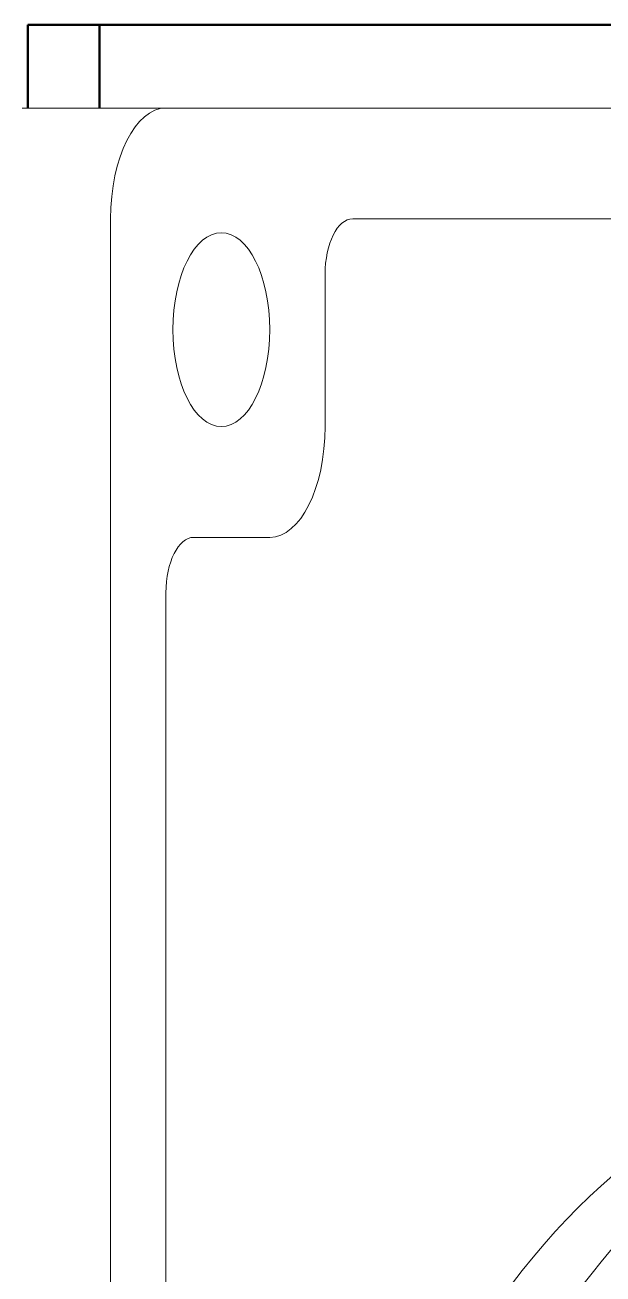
# Model space of a CAD drawing. Header units: inches. Extents: x 19 to 503, y 7 to 322.
# Drawn here: x 267.008 to 268.314, y 109.425 to 112.244 of the extents above; entities that cross this region are included whole.
import ezdxf

# ---------------------------------------------------------------- set-up
doc = ezdxf.new("R2010")
doc.units = ezdxf.units.IN
doc.header["$LTSCALE"] = 15
doc.header["$MEASUREMENT"] = 0
doc.layers.add('Visible (ANSI)', color=7, linetype='Continuous', lineweight=50)

msp = doc.modelspace()

# ---------------------------------------------------------------- linework, layer by layer
at = {"layer": 'Visible (ANSI)'}
for p, q in [((267.01474, 112.2437), (267.17712, 112.2437)), ((267.01474, 112.0562), (267.01474, 112.2437)), ((267.17712, 112.2437), (267.17712, 112.0562)), ((273.57712, 112.2437), (267.17712, 112.2437))]:
    msp.add_line(p, q, dxfattribs=at)
at = {"layer": 'Visible (ANSI)', "linetype": 'Continuous', "lineweight": 18}
for p, q in [((267.32695, 112.0562), (267.00219, 112.0562)), ((267.32695, 112.0562), (274.07695, 112.0562)), ((267.20195, 104.3062), (267.20195, 111.8062)), ((267.74882, 111.80617), (273.65507, 111.80617)), ((267.68632, 111.33745), (267.68632, 111.68117)), ((267.38947, 111.08745), (267.56132, 111.08745)), ((267.32697, 105.14995), (267.32697, 110.96245))]:
    msp.add_line(p, q, dxfattribs=at)
for centre, major_axis, start_param, end_param in [((267.32695, 111.8062), (0, 0.25), 0, 1.5707963), ((267.74882, 111.68117), (0, 0.125), 0, 1.5707963), ((267.56132, 111.33745), (0, -0.25), 0, 1.5707963), ((267.38947, 110.96245), (0, 0.125), 0, 1.5707963), ((269.04572, 107.05617), (0, 2.8125), 5.6719299, 8.9488413), ((269.09984, 107.05617), (0, -2.625), 2.6486674, 6.3336103), ((268.88334, 107.05617), (0, 2.8125), 0, 2.665656), ((269.04572, 107.05617), (0, -2.625), 3.1415927, 6.2831853)]:
    msp.add_ellipse(centre, major_axis=major_axis, ratio=0.5, start_param=start_param, end_param=end_param, dxfattribs=at)
msp.add_ellipse((267.45195, 111.5562), major_axis=(0, 0.21875), ratio=0.5, dxfattribs=at)

doc.saveas('drawing.dxf')
